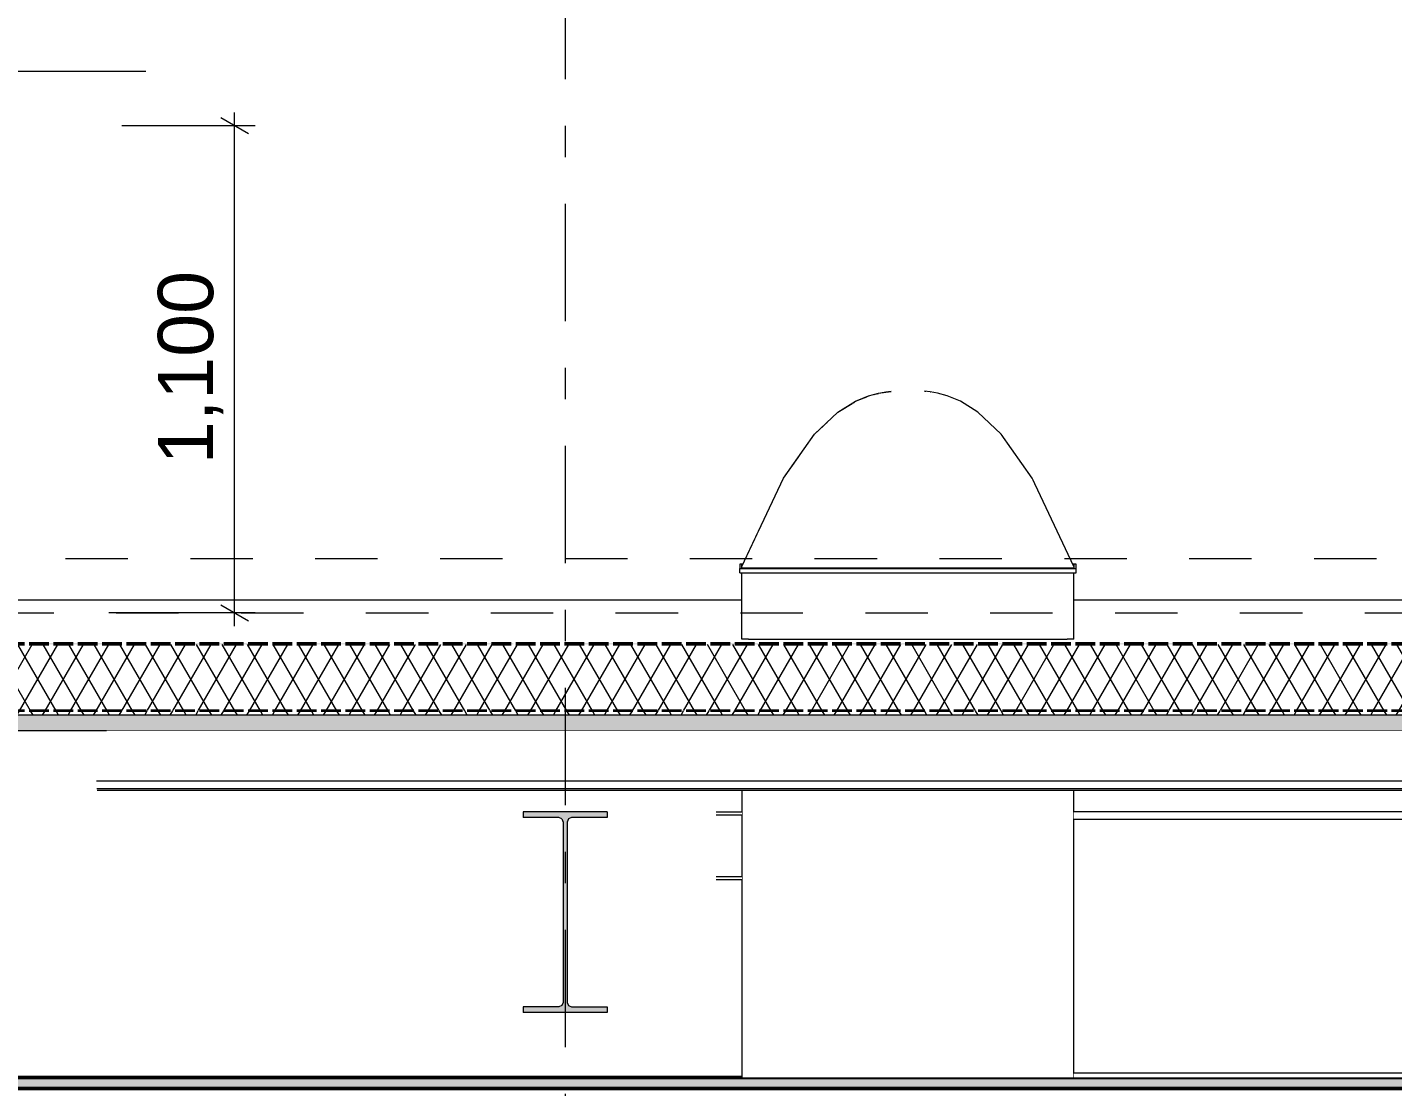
# Model space of a CAD drawing. Header units: millimetres. Extents: x -48147 to 1417267, y -496296 to 18123.
# Drawn here: x 1366775 to 1369861, y -476144 to -473750 of the extents above; entities that cross this region are included whole.
import ezdxf
from ezdxf.enums import TextEntityAlignment as Align

# ---------------------------------------------------------------- set-up
doc = ezdxf.new("R2010")
doc.units = ezdxf.units.MM
doc.header["$MEASUREMENT"] = 0
for name, pattern in [('Dashed', [2822.222233, 1411.111116, -1411.111116]), ('Double Dashed', [546.805537, 264.583325, -105.833328, 70.555556, -105.833328]), ('Hidden Line', [55, 45, -10]), ('Wipeout_Contour', [1000, 0, -1000])]:
    doc.linetypes.add(name, pattern=pattern)
for name, color, linetype, lineweight, true_color in [('0_Pen_No__105', 7, 'Continuous', 15, 0xa6a6a6), ('New_A-15-MG_Structural_Grid_Phase_2_Pen_No__222', 7, 'Continuous', 13, 0x65af33), ('New_A-20-M_Ceiling_Pen_No__107', 7, 'Continuous', 15, 0xa6a6a6), ('New_A-20-M_Ceiling_Pen_No__29', 7, 'Continuous', 50, 0x2a2a2a), ('New_A-20-M_Roof_Pen_No__149', 7, 'Continuous', 0, 0x2a2a2a), ('New_A-20-M_Roof_Pen_No__162', 7, 'Continuous', 0, 0xe47200), ('New_A-20-M_Roof_Pen_No__63', 7, 'Continuous', 20, 0x606060), ('New_A-20-M_Roof_Pen_No__81', 7, 'Continuous', 20, 0x6a6a6a)]:
    doc.layers.add(name, color=color, linetype=linetype, lineweight=lineweight, true_color=true_color)
for name, color, linetype in [('A-25-M_Wall_Int', 7, 'Continuous'), ('A-95-D_1_20', 7, 'Continuous'), ('New_A-15-MG_Structural_Grid_Phase_2', 7, 'Continuous'), ('New_A-20-M_Ceiling', 7, 'Continuous'), ('New_A-20-M_Roof', 7, 'Continuous'), ('New_A-25-M_Wall_Ext', 7, 'Continuous'), ('New_A-25-M_Wall_Int', 7, 'Continuous'), ('S-280-M_STRUCT_FRAME.IFC Import', 7, 'Continuous')]:
    doc.layers.add(name, color=color, linetype=linetype)
for name, color, linetype, lineweight in [('A-25-M_Wall_Int_Pen_No__2', 8, 'Continuous', 15), ('A-25-M_Wall_Int_Pen_No__87', 8, 'Continuous', 20), ('A-95-D_1_20_Pen_No__1', 7, 'Continuous', 13), ('New_A-20-M_Roof_Pen_No__195', 7, 'Continuous', 35), ('New_A-20-M_Roof_Pen_No__4', 7, 'Continuous', 20), ('New_A-20-M_Roof_Pen_No__85', 8, 'Continuous', 20), ('New_A-20-M_Roof_Pen_No__92', 8, 'Continuous', 13), ('New_A-25-M_Wall_Ext_Pen_No__87', 8, 'Continuous', 20), ('S-280-M_STRUCT_FRAME.IFC Import_Pen_No__1', 7, 'Continuous', 13), ('S-280-M_STRUCT_FRAME.IFC Import_Pen_No__160', 5, 'Continuous', 200), ('S-280-M_STRUCT_FRAME.IFC Import_Pen_No__90', 8, 'Continuous', 20)]:
    doc.layers.add(name, color=color, linetype=linetype, lineweight=lineweight)
doc.styles.add('GENERATED_STYLE_1', font='')
doc.styles.add('GENERATED_STYLE_2', font='')
doc.styles.get('GENERATED_STYLE_1').set_extended_font_data('Arial')
doc.styles.get('GENERATED_STYLE_2').set_extended_font_data('Swis721 BT')
doc.dimstyles.new('GENERATED_STYLE__4', dxfattribs={"dimtxt": 125, "dimasz": 47.5, "dimexe": 0.18, "dimexo": 50, "dimgap": 0.09, "dimtad": 1, "dimdec": 0, "dimzin": 0, "dimdsep": 46, "dimtxsty": 'GENERATED_STYLE_1', "dimblk": 'ARROWHEAD_2', "dimblk1": 'ARROWHEAD_2', "dimblk2": 'ARROWHEAD_2', "dimcen": 0.09, "dimclrd": 7, "dimclre": 7, "dimclrt": 7, "dimadec": 0, "dimazin": 0, "dimtfac": 1, "dimtdec": 4, "dimtmove": 0, "dimatfit": 3, "dimfxl": 1, "dimtolj": 1, "dimtzin": 0, "dimarcsym": 0})
pattern_1 = [(60, (1376122.47, -491272.82), (-43.30127, 25), []), (120, (1376122.47, -491272.82), (43.30127, 25), [])]

# ---------------------------------------------------------------- blocks, each defined once
blk = doc.blocks.new('Section Elem_42_2', base_point=(1376122.5, -491272.8))
at = {"color": 254, "linetype": 'Wipeout_Contour', "lineweight": 0, "ltscale": 5799959.396487364}
blk.add_wipeout([(1370474.6, -475473.3), (1369140.1, -475473.3), (1369140.1, -475522.8), (1370474.6, -475522.8)], dxfattribs=at).dxf.layer = 'New_A-25-M_Wall_Int'
blk = doc.blocks.new('Section Elem_125_2', base_point=(1376122.5, -491272.8))
at = {"color": 254, "linetype": 'Wipeout_Contour', "lineweight": 0, "ltscale": 34620248.27888065}
blk.add_wipeout([(1367042.4, -473849.8), (1360652.1, -473849.8), (1360652.1, -475522.8), (1361332.1, -475522.8), (1361332.1, -475473.3), (1361108.7, -475473.3), (1361108.7, -475396.3), (1360661.9, -475409.3), (1360659.8, -475409.3), (1360660.2, -475339.3), (1360664.5, -475339.1), (1360665.6, -475142.2), (1361332.1, -475122.9), (1361332.1, -475072.8), (1361381.4, -475072.8), (1361381.4, -475121.5), (1361763.2, -475110.5), (1361774.8, -475110.1), (1362939.6, -475076.4), (1362939.6, -475072.8), (1362998.5, -475072.8), (1362998.5, -475074.7), (1364084, -475043.3), (1367042.4, -475043.3)], dxfattribs=at).dxf.layer = 'New_A-25-M_Wall_Ext'
at = {"layer": 'New_A-25-M_Wall_Ext_Pen_No__87', "linetype": 'Continuous'}
blk.add_line((1367042.4, -473849.8), (1360652.1, -473849.8), dxfattribs=at)
blk = doc.blocks.new('Section Elem_258_2', base_point=(1376122.5, -491272.8))
at = {"layer": 'New_A-20-M_Ceiling_Pen_No__107', "linetype": 'Continuous'}
blk.add_hatch(color=256, dxfattribs=at).paths.add_polyline_path([(1366642, -476122.8), (1366642, -476147.8), (1370474.6, -476147.8), (1370474.6, -476122.8)])
at = {"layer": 'New_A-20-M_Ceiling_Pen_No__29', "linetype": 'Continuous'}
for p, q in [((1366642, -476122.8), (1366642, -476147.8)), ((1370474.6, -476122.8), (1366658.3, -476122.8)), ((1370474.6, -476147.8), (1366658.3, -476147.8))]:
    blk.add_line(p, q, dxfattribs=at)
blk = doc.blocks.new('*X302', base_point=(1376122.5, -491272.8))
at = {"layer": 'New_A-20-M_Roof_Pen_No__162', "linetype": 'Continuous'}
for points in [[(1366823.3, -475144.2), (1366973.3, -475144.2), (1366973.3, -475142.2), (1366823.3, -475142.2)], [(1367123.3, -475144.2), (1367273.3, -475144.2), (1367273.3, -475142.2), (1367123.3, -475142.2)], [(1367423.3, -475144.2), (1367573.3, -475144.2), (1367573.3, -475142.2), (1367423.3, -475142.2)], [(1367723.3, -475144.2), (1367873.3, -475144.2), (1367873.3, -475142.2), (1367723.3, -475142.2)], [(1368023.3, -475144.2), (1368173.3, -475144.2), (1368173.3, -475142.2), (1368023.3, -475142.2)], [(1368323.3, -475144.2), (1368473.3, -475144.2), (1368473.3, -475142.2), (1368323.3, -475142.2)], [(1368623.3, -475144.2), (1368773.3, -475144.2), (1368773.3, -475142.2), (1368623.3, -475142.2)], [(1368923.3, -475144.2), (1369073.3, -475144.2), (1369073.3, -475142.2), (1368923.3, -475142.2)], [(1369223.3, -475144.2), (1369373.3, -475144.2), (1369373.3, -475142.2), (1369223.3, -475142.2)], [(1369523.3, -475144.2), (1369673.3, -475144.2), (1369673.3, -475142.2), (1369523.3, -475142.2)], [(1369823.3, -475144.2), (1369973.3, -475144.2), (1369973.3, -475142.2), (1369823.3, -475142.2)]]:
    blk.add_hatch(color=256, dxfattribs=at).paths.add_polyline_path(points)
blk = doc.blocks.new('Section Elem_273_2', base_point=(1376122.5, -491272.8))
at = {"layer": 'New_A-20-M_Roof_Pen_No__4', "linetype": 'Continuous'}
blk.add_line((1370474.6, -475339.3), (1366658.3, -475339.3), dxfattribs=at)
at = {"layer": 'New_A-20-M_Roof_Pen_No__92', "linetype": 'Continuous'}
for p, q in [((1364084, -475043.3), (1368390.1, -475043.3)), ((1369140.1, -475043.3), (1373284.6, -475043.3))]:
    blk.add_line(p, q, dxfattribs=at)
at = {"color": 254, "linetype": 'Wipeout_Contour', "lineweight": 0, "ltscale": 5812149.366421535}
blk.add_wipeout([(1360665.6, -475142.2), (1360665.6, -475144.2), (1385633.6, -475144.2), (1385633.6, -475142.2)], dxfattribs=at).dxf.layer = 'New_A-20-M_Roof'
at = {"layer": 'New_A-20-M_Roof'}
blk.add_blockref('*X302', (1376122.5, -491272.8), dxfattribs=at)
at = {"color": 254, "linetype": 'Wipeout_Contour', "lineweight": 0, "ltscale": 5812248.020147721}
blk.add_wipeout([(1360665.6, -475144.2), (1360664.7, -475294.2), (1385633.6, -475294.2), (1385633.6, -475144.2)], dxfattribs=at).dxf.layer = 'New_A-20-M_Roof'
at = {"layer": 'New_A-20-M_Roof_Pen_No__85', "linetype": 'Continuous'}
h = blk.add_hatch(dxfattribs=at)
h.set_pattern_fill('Batt_Insulation_0002', color=256, style=0, pattern_type=2)
h.set_pattern_definition(pattern_1)
h.paths.add_polyline_path([(1360665.6, -475144.2), (1360664.7, -475294.2), (1385633.6, -475294.2), (1385633.6, -475144.2)])
at = {"layer": 'New_A-20-M_Roof_Pen_No__195', "linetype": 'Hidden Line'}
for p, q in [((1385633.6, -475142.2), (1360665.6, -475142.2)), ((1385633.6, -475144.2), (1360665.6, -475144.2))]:
    blk.add_line(p, q, dxfattribs=at)
at = {"color": 254, "linetype": 'Wipeout_Contour', "lineweight": 0, "ltscale": 5812351.867355902}
blk.add_wipeout([(1360664.7, -475294.2), (1360664.7, -475304.2), (1385633.6, -475304.2), (1385633.6, -475294.2)], dxfattribs=at).dxf.layer = 'New_A-20-M_Roof'
at = {"layer": 'New_A-20-M_Roof_Pen_No__81', "linetype": 'Continuous', "lineweight": 0, "true_color": 0x353535}
blk.add_hatch(color=250, dxfattribs=at).paths.add_polyline_path([(1360664.7, -475304.2), (1360664.5, -475339.3), (1385633.6, -475339.3), (1385633.6, -475304.2)])
at = {"layer": 'New_A-20-M_Roof_Pen_No__85', "linetype": 'Continuous'}
h = blk.add_hatch(dxfattribs=at)
h.set_pattern_fill('Batt_Insulation_0002', color=256, style=0, pattern_type=2)
h.set_pattern_definition(pattern_1)
h.paths.add_polyline_path([(1360664.7, -475294.2), (1360664.7, -475304.2), (1385633.6, -475304.2), (1385633.6, -475294.2)])
at = {"layer": 'New_A-20-M_Roof_Pen_No__149', "linetype": 'Continuous'}
blk.add_line((1385633.6, -475304.2), (1360664.7, -475304.2), dxfattribs=at)
at = {"layer": 'New_A-20-M_Roof_Pen_No__195', "linetype": 'Hidden Line'}
blk.add_line((1385633.6, -475294.2), (1360664.7, -475294.2), dxfattribs=at)
blk = doc.blocks.new('Section Elem_287_2', base_point=(1376122.5, -491272.8))
at = {"color": 254, "linetype": 'Wipeout_Contour', "lineweight": 0, "ltscale": 5795442.960956344}
blk.add_wipeout([(1369140.1, -474982.5), (1368390.1, -474982.5), (1368390.1, -475132.4), (1369140.1, -475132.4)], dxfattribs=at).dxf.layer = 'New_A-20-M_Roof'
at = {"color": 254, "linetype": 'Wipeout_Contour', "lineweight": 0, "ltscale": 5795341.367291033}
blk.add_wipeout([(1368385.1, -474982.5), (1369145.1, -474982.5), (1369145.1, -474977.5), (1368385.1, -474977.5)], dxfattribs=at).dxf.layer = 'New_A-20-M_Roof'
at = {"color": 254, "linetype": 'Wipeout_Contour', "lineweight": 0, "ltscale": 5795334.81112499}
blk.add_wipeout([(1368385.1, -474977.5), (1369145.1, -474977.5), (1369145.1, -474972.5), (1368385.1, -474972.5)], dxfattribs=at).dxf.layer = 'New_A-20-M_Roof'
at = {"color": 254, "linetype": 'Wipeout_Contour', "lineweight": 0, "ltscale": 4345430.654365242}
blk.add_wipeout([(1368390.1, -474968), (1368392.4, -474963), (1368390.1, -474963)], dxfattribs=at).dxf.layer = 'New_A-20-M_Roof'
at = {"color": 254, "linetype": 'Wipeout_Contour', "lineweight": 0, "ltscale": 4347550.933042175}
blk.add_wipeout([(1369137.7, -474963), (1369140.1, -474968), (1369140.1, -474963)], dxfattribs=at).dxf.layer = 'New_A-20-M_Roof'
at = {"color": 254, "linetype": 'Wipeout_Contour', "lineweight": 0, "ltscale": 17385968.94080925}
blk.add_wipeout([(1368385.1, -474962.9), (1368385.1, -474972.5), (1369145.1, -474972.5), (1369145.1, -474962.9), (1369137.7, -474962.9), (1369137.7, -474963), (1369140.1, -474963), (1369140.1, -474972.4), (1368390.1, -474972.4), (1368390.1, -474963), (1368392.4, -474963), (1368392.5, -474962.9)], dxfattribs=at).dxf.layer = 'New_A-20-M_Roof'
at = {"color": 254, "linetype": 'Wipeout_Contour', "lineweight": 0, "ltscale": 5794512.120214825}
blk.add_wipeout([(1368483.8, -474775.4), (1368392.4, -474972.4), (1368406.3, -474972.4), (1369046.3, -474775.4)], dxfattribs=at).dxf.layer = 'New_A-20-M_Roof'
at = {"color": 254, "linetype": 'Wipeout_Contour', "lineweight": 0, "ltscale": 4346712.716199931}
blk.add_wipeout([(1369046.3, -474775.4), (1368406.3, -474972.4), (1369137.8, -474972.4)], dxfattribs=at).dxf.layer = 'New_A-20-M_Roof'
at = {"color": 254, "linetype": 'Wipeout_Contour', "lineweight": 0, "ltscale": 4345479.36975575}
blk.add_wipeout([(1368390.1, -474968), (1368483.8, -474775.4), (1368483.8, -474768.4)], dxfattribs=at).dxf.layer = 'New_A-20-M_Roof'
at = {"color": 254, "linetype": 'Wipeout_Contour', "lineweight": 0, "ltscale": 5796435.713687577}
blk.add_wipeout([(1369046.3, -474768.4), (1369046.3, -474775.4), (1369137.8, -474972.4), (1369137.8, -474972.4)], dxfattribs=at).dxf.layer = 'New_A-20-M_Roof'
at = {"color": 254, "linetype": 'Wipeout_Contour', "lineweight": 0, "ltscale": 5793940.330488725}
blk.add_wipeout([(1368390.1, -474968), (1368390.1, -474972.4), (1368392.4, -474972.4), (1368483.8, -474775.4)], dxfattribs=at).dxf.layer = 'New_A-20-M_Roof'
at = {"color": 254, "linetype": 'Wipeout_Contour', "lineweight": 0, "ltscale": 5796588.955310207}
blk.add_wipeout([(1369140.1, -474968), (1369046.3, -474768.4), (1369137.8, -474972.4), (1369140.1, -474972.4)], dxfattribs=at).dxf.layer = 'New_A-20-M_Roof'
at = {"layer": 'New_A-20-M_Roof_Pen_No__63', "linetype": 'Continuous'}
for p, q in [((1368392.5, -474962.9), (1368385.1, -474962.9)), ((1368385.1, -474962.9), (1368385.1, -474972.5)), ((1368385.1, -474972.5), (1369145.1, -474972.5)), ((1368385.1, -474977.5), (1368385.1, -474972.5)), ((1368385.1, -474982.5), (1368385.1, -474977.5)), ((1368390.1, -474972.4), (1368390.1, -474963)), ((1368390.1, -474963), (1368392.4, -474963)), ((1369140.1, -474972.4), (1368390.1, -474972.4)), ((1369145.1, -474962.9), (1369137.7, -474962.9)), ((1369137.7, -474963), (1369140.1, -474963)), ((1369140.1, -474963), (1369140.1, -474972.4)), ((1369145.1, -474972.5), (1369145.1, -474962.9)), ((1369145.1, -474977.5), (1369145.1, -474972.5)), ((1369145.1, -474982.5), (1369145.1, -474977.5)), ((1368385.1, -474982.5), (1369145.1, -474982.5)), ((1368390.1, -475132.4), (1368390.1, -474982.5)), ((1369140.1, -475132.4), (1369140.1, -474982.5))]:
    blk.add_line(p, q, dxfattribs=at)
at = {"color": 254, "linetype": 'Wipeout_Contour', "lineweight": 0, "ltscale": 4345973.006085038}
blk.add_wipeout([(1368483.8, -474775.4), (1368976, -474674.2), (1368554.2, -474674.2)], dxfattribs=at).dxf.layer = 'New_A-20-M_Roof'
at = {"color": 254, "linetype": 'Wipeout_Contour', "lineweight": 0, "ltscale": 4346470.839328418}
blk.add_wipeout([(1368976, -474674.2), (1368483.8, -474775.4), (1369046.3, -474775.4)], dxfattribs=at).dxf.layer = 'New_A-20-M_Roof'
at = {"color": 254, "linetype": 'Wipeout_Contour', "lineweight": 0, "ltscale": 4345569.57220197}
blk.add_wipeout([(1368554.2, -474668.9), (1368483.8, -474768.4), (1368554.2, -474674.2)], dxfattribs=at).dxf.layer = 'New_A-20-M_Roof'
at = {"color": 254, "linetype": 'Wipeout_Contour', "lineweight": 0, "ltscale": 4346901.446091778}
blk.add_wipeout([(1368976, -474674.2), (1369046.3, -474775.4), (1368976, -474668.9)], dxfattribs=at).dxf.layer = 'New_A-20-M_Roof'
at = {"color": 254, "linetype": 'Wipeout_Contour', "lineweight": 0, "ltscale": 4346998.084696614}
blk.add_wipeout([(1369046.3, -474768.4), (1368976, -474668.9), (1369046.3, -474775.4)], dxfattribs=at).dxf.layer = 'New_A-20-M_Roof'
at = {"color": 254, "linetype": 'Wipeout_Contour', "lineweight": 0, "ltscale": 4345539.300918632}
blk.add_wipeout([(1368483.8, -474775.4), (1368554.2, -474674.2), (1368483.8, -474768.4)], dxfattribs=at).dxf.layer = 'New_A-20-M_Roof'
at = {"layer": 'New_A-20-M_Roof_Pen_No__63', "linetype": 'Continuous'}
for p, q in [((1368390.1, -474968), (1368483.8, -474768.4)), ((1369140.1, -474968), (1369046.3, -474768.4))]:
    blk.add_line(p, q, dxfattribs=at)
at = {"color": 254, "linetype": 'Wipeout_Contour', "lineweight": 0, "ltscale": 4345972.92201845}
blk.add_wipeout([(1368606.9, -474623.3), (1368554.2, -474674.2), (1368923.3, -474623.3)], dxfattribs=at).dxf.layer = 'New_A-20-M_Roof'
at = {"color": 254, "linetype": 'Wipeout_Contour', "lineweight": 0, "ltscale": 4346337.986104732}
blk.add_wipeout([(1368923.3, -474623.3), (1368554.2, -474674.2), (1368976, -474674.2)], dxfattribs=at).dxf.layer = 'New_A-20-M_Roof'
at = {"color": 254, "linetype": 'Wipeout_Contour', "lineweight": 0, "ltscale": 4345670.154482294}
blk.add_wipeout([(1368554.2, -474668.9), (1368606.9, -474623.3), (1368606.9, -474619.3)], dxfattribs=at).dxf.layer = 'New_A-20-M_Roof'
at = {"color": 254, "linetype": 'Wipeout_Contour', "lineweight": 0, "ltscale": 4346669.309946166}
blk.add_wipeout([(1368923.3, -474623.3), (1368976, -474674.2), (1368923.3, -474619.3)], dxfattribs=at).dxf.layer = 'New_A-20-M_Roof'
at = {"color": 254, "linetype": 'Wipeout_Contour', "lineweight": 0, "ltscale": 4345639.509820095}
blk.add_wipeout([(1368554.2, -474674.2), (1368606.9, -474623.3), (1368554.2, -474668.9)], dxfattribs=at).dxf.layer = 'New_A-20-M_Roof'
at = {"color": 254, "linetype": 'Wipeout_Contour', "lineweight": 0, "ltscale": 4346733.384679291}
blk.add_wipeout([(1368976, -474668.9), (1368923.3, -474619.3), (1368976, -474674.2)], dxfattribs=at).dxf.layer = 'New_A-20-M_Roof'
at = {"layer": 'New_A-20-M_Roof_Pen_No__63', "linetype": 'Continuous'}
for p, q in [((1368483.8, -474768.4), (1368554.2, -474668.9)), ((1369046.3, -474768.4), (1368976, -474668.9))]:
    blk.add_line(p, q, dxfattribs=at)
at = {"color": 254, "linetype": 'Wipeout_Contour', "lineweight": 0, "ltscale": 4345989.311605109}
blk.add_wipeout([(1368606.9, -474623.3), (1368883.7, -474597.7), (1368646.4, -474597.7)], dxfattribs=at).dxf.layer = 'New_A-20-M_Roof'
at = {"color": 254, "linetype": 'Wipeout_Contour', "lineweight": 0, "ltscale": 4346258.909116591}
blk.add_wipeout([(1368883.7, -474597.7), (1368606.9, -474623.3), (1368923.3, -474623.3)], dxfattribs=at).dxf.layer = 'New_A-20-M_Roof'
at = {"color": 254, "linetype": 'Wipeout_Contour', "lineweight": 0, "ltscale": 4345762.052421718}
blk.add_wipeout([(1368606.9, -474619.3), (1368646.4, -474597.7), (1368646.4, -474594.8)], dxfattribs=at).dxf.layer = 'New_A-20-M_Roof'
at = {"color": 254, "linetype": 'Wipeout_Contour', "lineweight": 0, "ltscale": 4346511.657425151}
blk.add_wipeout([(1368883.7, -474594.8), (1368883.7, -474597.7), (1368923.3, -474623.3)], dxfattribs=at).dxf.layer = 'New_A-20-M_Roof'
at = {"color": 254, "linetype": 'Wipeout_Contour', "lineweight": 0, "ltscale": 4345735.228736654}
blk.add_wipeout([(1368606.9, -474619.3), (1368606.9, -474623.3), (1368646.4, -474597.7)], dxfattribs=at).dxf.layer = 'New_A-20-M_Roof'
at = {"color": 254, "linetype": 'Wipeout_Contour', "lineweight": 0, "ltscale": 4346555.41023519}
blk.add_wipeout([(1368883.7, -474594.8), (1368923.3, -474623.3), (1368923.3, -474619.3)], dxfattribs=at).dxf.layer = 'New_A-20-M_Roof'
at = {"layer": 'New_A-20-M_Roof_Pen_No__63', "linetype": 'Continuous'}
for p, q in [((1368554.2, -474668.9), (1368606.9, -474619.3)), ((1368976, -474668.9), (1368923.3, -474619.3))]:
    blk.add_line(p, q, dxfattribs=at)
at = {"color": 254, "linetype": 'Wipeout_Contour', "lineweight": 0, "ltscale": 4346009.828027848}
blk.add_wipeout([(1368646.4, -474597.7), (1368854.1, -474584.8), (1368676.1, -474584.8)], dxfattribs=at).dxf.layer = 'New_A-20-M_Roof'
at = {"color": 254, "linetype": 'Wipeout_Contour', "lineweight": 0, "ltscale": 4346209.880361109}
blk.add_wipeout([(1368854.1, -474584.8), (1368646.4, -474597.7), (1368883.7, -474597.7)], dxfattribs=at).dxf.layer = 'New_A-20-M_Roof'
at = {"color": 254, "linetype": 'Wipeout_Contour', "lineweight": 0, "ltscale": 4345819.056064514}
blk.add_wipeout([(1368646.4, -474594.8), (1368650.7, -474593.3), (1368676.1, -474582.6)], dxfattribs=at).dxf.layer = 'New_A-20-M_Roof'
at = {"color": 254, "linetype": 'Wipeout_Contour', "lineweight": 0, "ltscale": 4346432.228272476}
blk.add_wipeout([(1368883.7, -474594.8), (1368854.1, -474582.6), (1368883.7, -474597.7)], dxfattribs=at).dxf.layer = 'New_A-20-M_Roof'
at = {"layer": 'New_A-20-M_Roof_Pen_No__63', "linetype": 'Continuous'}
blk.add_line((1368923.3, -474619.3), (1368883.7, -474594.8), dxfattribs=at)
at = {"color": 254, "linetype": 'Wipeout_Contour', "lineweight": 0, "ltscale": 4345842.79754541}
blk.add_wipeout([(1368676.1, -474582.6), (1368650.7, -474593.3), (1368676.1, -474584.8)], dxfattribs=at).dxf.layer = 'New_A-20-M_Roof'
at = {"color": 254, "linetype": 'Wipeout_Contour', "lineweight": 0, "ltscale": 4345817.287604715}
blk.add_wipeout([(1368646.4, -474594.8), (1368646.4, -474597.7), (1368676.1, -474584.8)], dxfattribs=at).dxf.layer = 'New_A-20-M_Roof'
at = {"layer": 'New_A-20-M_Roof_Pen_No__63', "linetype": 'Continuous'}
blk.add_line((1368606.9, -474619.3), (1368646.4, -474594.8), dxfattribs=at)
at = {"color": 254, "linetype": 'Wipeout_Contour', "lineweight": 0, "ltscale": 4346029.326901302}
blk.add_wipeout([(1368676.1, -474584.8), (1368831.8, -474578.3), (1368698.3, -474578.3)], dxfattribs=at).dxf.layer = 'New_A-20-M_Roof'
at = {"color": 254, "linetype": 'Wipeout_Contour', "lineweight": 0, "ltscale": 4346178.247692649}
blk.add_wipeout([(1368831.8, -474578.3), (1368676.1, -474584.8), (1368854.1, -474584.8)], dxfattribs=at).dxf.layer = 'New_A-20-M_Roof'
at = {"color": 254, "linetype": 'Wipeout_Contour', "lineweight": 0, "ltscale": 5794523.053987303}
blk.add_wipeout([(1368676.1, -474582.6), (1368698.3, -474578.3), (1368698.3, -474576.6), (1368676.3, -474582.5)], dxfattribs=at).dxf.layer = 'New_A-20-M_Roof'
at = {"color": 254, "linetype": 'Wipeout_Contour', "lineweight": 0, "ltscale": 4346323.255025919}
blk.add_wipeout([(1368831.8, -474578.3), (1368854.1, -474584.8), (1368831.8, -474576.6)], dxfattribs=at).dxf.layer = 'New_A-20-M_Roof'
at = {"layer": 'New_A-20-M_Roof_Pen_No__63', "linetype": 'Continuous'}
blk.add_line((1368646.4, -474594.8), (1368676.1, -474582.6), dxfattribs=at)
at = {"color": 254, "linetype": 'Wipeout_Contour', "lineweight": 0, "ltscale": 4346046.006683015}
blk.add_wipeout([(1368698.3, -474578.3), (1368815.1, -474574.9), (1368715, -474574.9)], dxfattribs=at).dxf.layer = 'New_A-20-M_Roof'
at = {"color": 254, "linetype": 'Wipeout_Contour', "lineweight": 0, "ltscale": 5795133.51545138}
blk.add_wipeout([(1368831.8, -474576.6), (1368854.1, -474584.8), (1368854.1, -474582.6), (1368853.9, -474582.5)], dxfattribs=at).dxf.layer = 'New_A-20-M_Roof'
at = {"layer": 'New_A-20-M_Roof_Pen_No__63', "linetype": 'Continuous'}
blk.add_line((1368883.7, -474594.8), (1368854.1, -474582.6), dxfattribs=at)
at = {"color": 254, "linetype": 'Wipeout_Contour', "lineweight": 0, "ltscale": 4346157.092502993}
blk.add_wipeout([(1368815.1, -474574.9), (1368698.3, -474578.3), (1368831.8, -474578.3)], dxfattribs=at).dxf.layer = 'New_A-20-M_Roof'
at = {"color": 254, "linetype": 'Wipeout_Contour', "lineweight": 0, "ltscale": 4345949.787176626}
blk.add_wipeout([(1368698.3, -474576.6), (1368715, -474574.9), (1368715, -474573.7)], dxfattribs=at).dxf.layer = 'New_A-20-M_Roof'
at = {"color": 254, "linetype": 'Wipeout_Contour', "lineweight": 0, "ltscale": 4346266.526205122}
blk.add_wipeout([(1368815.1, -474574.9), (1368831.8, -474578.3), (1368815.1, -474573.7)], dxfattribs=at).dxf.layer = 'New_A-20-M_Roof'
at = {"color": 254, "linetype": 'Wipeout_Contour', "lineweight": 0, "ltscale": 4345936.498377114}
blk.add_wipeout([(1368698.3, -474578.3), (1368715, -474574.9), (1368698.3, -474576.6)], dxfattribs=at).dxf.layer = 'New_A-20-M_Roof'
at = {"color": 254, "linetype": 'Wipeout_Contour', "lineweight": 0, "ltscale": 4346282.011835348}
blk.add_wipeout([(1368815.1, -474573.7), (1368831.8, -474578.3), (1368831.8, -474576.6)], dxfattribs=at).dxf.layer = 'New_A-20-M_Roof'
at = {"layer": 'New_A-20-M_Roof_Pen_No__63', "linetype": 'Continuous'}
for p, q in [((1368676.1, -474582.6), (1368698.3, -474576.6)), ((1368854.1, -474582.6), (1368831.8, -474576.6))]:
    blk.add_line(p, q, dxfattribs=at)
at = {"color": 254, "linetype": 'Wipeout_Contour', "lineweight": 0, "ltscale": 4346059.544291907}
blk.add_wipeout([(1368727.5, -474573.2), (1368715, -474574.9), (1368802.6, -474573.2)], dxfattribs=at).dxf.layer = 'New_A-20-M_Roof'
at = {"color": 254, "linetype": 'Wipeout_Contour', "lineweight": 0, "ltscale": 4346142.510737319}
blk.add_wipeout([(1368802.6, -474573.2), (1368715, -474574.9), (1368815.1, -474574.9)], dxfattribs=at).dxf.layer = 'New_A-20-M_Roof'
at = {"color": 254, "linetype": 'Wipeout_Contour', "lineweight": 0, "ltscale": 4345987.29061255}
blk.add_wipeout([(1368715, -474573.7), (1368727.5, -474573.2), (1368727.5, -474572.2)], dxfattribs=at).dxf.layer = 'New_A-20-M_Roof'
at = {"color": 254, "linetype": 'Wipeout_Contour', "lineweight": 0, "ltscale": 4346225.016442912}
blk.add_wipeout([(1368802.6, -474572.2), (1368802.6, -474573.2), (1368815.1, -474574.9)], dxfattribs=at).dxf.layer = 'New_A-20-M_Roof'
at = {"color": 254, "linetype": 'Wipeout_Contour', "lineweight": 0, "ltscale": 4345977.15607018}
blk.add_wipeout([(1368715, -474573.7), (1368715, -474574.9), (1368727.5, -474573.2)], dxfattribs=at).dxf.layer = 'New_A-20-M_Roof'
at = {"color": 254, "linetype": 'Wipeout_Contour', "lineweight": 0, "ltscale": 4346236.105888459}
blk.add_wipeout([(1368815.1, -474573.7), (1368802.6, -474572.2), (1368815.1, -474574.9)], dxfattribs=at).dxf.layer = 'New_A-20-M_Roof'
at = {"color": 254, "linetype": 'Wipeout_Contour', "lineweight": 0, "ltscale": 5794807.51476456}
blk.add_wipeout([(1368727.5, -474573.2), (1368802.6, -474573.2), (1368802.6, -474572.2), (1368727.5, -474572.2)], dxfattribs=at).dxf.layer = 'New_A-20-M_Roof'
at = {"layer": 'New_A-20-M_Roof_Pen_No__63', "linetype": 'Continuous'}
for p, q in [((1368698.3, -474576.6), (1368715, -474573.7)), ((1368715, -474573.7), (1368727.5, -474572.2)), ((1368815.1, -474573.7), (1368802.6, -474572.2)), ((1368831.8, -474576.6), (1368815.1, -474573.7))]:
    blk.add_line(p, q, dxfattribs=at)
blk = doc.blocks.new('Section Elem_383_2', base_point=(1376122.5, -491272.8))
at = {"color": 254, "linetype": 'Wipeout_Contour', "lineweight": 0, "ltscale": 5800390.595117183}
blk.add_wipeout([(1369140.1, -475540.1), (1369140.1, -476113.1), (1370474.6, -476113.1), (1370474.6, -475540.1)], dxfattribs=at).dxf.layer = 'New_A-25-M_Wall_Int'
blk = doc.blocks.new('Section Elem_445_2', base_point=(1376122.5, -491272.8))
at = {"layer": 'A-25-M_Wall_Int_Pen_No__87', "linetype": 'Continuous'}
blk.add_line((1369140.1, -475132.4), (1369125.1, -475132.4), dxfattribs=at)
at = {"color": 254, "linetype": 'Wipeout_Contour', "lineweight": 0, "ltscale": 5797803.655607508}
blk.add_wipeout([(1369125.1, -476122.8), (1369140.1, -476122.8), (1369140.1, -475473.3), (1369125.1, -475473.3)], dxfattribs=at).dxf.layer = 'A-25-M_Wall_Int'
at = {"layer": 'A-25-M_Wall_Int_Pen_No__87', "linetype": 'Continuous'}
blk.add_line((1369140.1, -476122.8), (1369140.1, -475473.3), dxfattribs=at)
blk = doc.blocks.new('Section Elem_446_2', base_point=(1376122.5, -491272.8))
at = {"layer": 'A-25-M_Wall_Int_Pen_No__87', "linetype": 'Continuous'}
blk.add_line((1368405.1, -475132.4), (1368390.1, -475132.4), dxfattribs=at)
at = {"color": 254, "linetype": 'Wipeout_Contour', "lineweight": 0, "ltscale": 5795026.649895985}
blk.add_wipeout([(1368390.1, -475473.3), (1368390.1, -476122.8), (1368405.1, -476122.8), (1368405.1, -475473.3)], dxfattribs=at).dxf.layer = 'A-25-M_Wall_Int'
at = {"layer": 'A-25-M_Wall_Int_Pen_No__87', "linetype": 'Continuous'}
blk.add_line((1368390.1, -475473.3), (1368390.1, -476122.8), dxfattribs=at)
blk = doc.blocks.new('Section Elem_447_2', base_point=(1376122.5, -491272.8))
at = {"layer": 'A-25-M_Wall_Int_Pen_No__87', "linetype": 'Continuous'}
blk.add_line((1368405.1, -475132.4), (1369125.1, -475132.4), dxfattribs=at)
at = {"color": 254, "linetype": 'Wipeout_Contour', "lineweight": 0, "ltscale": 5796415.152145239}
blk.add_wipeout([(1369125.1, -475473.3), (1368405.1, -475473.3), (1368405.1, -476122.8), (1369125.1, -476122.8)], dxfattribs=at).dxf.layer = 'A-25-M_Wall_Int'
blk = doc.blocks.new('Section Elem_552_2', base_point=(1376122.5, -491272.8))
at = {"color": 254, "linetype": 'Wipeout_Contour', "lineweight": 0, "ltscale": 5800003.205777049}
blk.add_wipeout([(1369140.1, -475522.8), (1369140.1, -475540.1), (1370474.6, -475540.1), (1370474.6, -475522.8)], dxfattribs=at).dxf.layer = 'S-280-M_STRUCT_FRAME.IFC Import'
at = {"color": 254, "linetype": 'Wipeout_Contour', "lineweight": 0, "ltscale": 5800773.00603159}
blk.add_wipeout([(1369140.1, -476113.1), (1369140.1, -476122.8), (1370474.6, -476122.8), (1370474.6, -476113.1)], dxfattribs=at).dxf.layer = 'S-280-M_STRUCT_FRAME.IFC Import'
at = {"layer": 'S-280-M_STRUCT_FRAME.IFC Import_Pen_No__90', "linetype": 'Continuous'}
for p, q in [((1370474.6, -475522.8), (1369140.1, -475522.8)), ((1370474.6, -475540.1), (1369140.1, -475540.1)), ((1370474.6, -476113.1), (1369140.1, -476113.1))]:
    blk.add_line(p, q, dxfattribs=at)
blk = doc.blocks.new('Section Elem_565_2', base_point=(1376122.5, -491272.8))
at = {"layer": 'S-280-M_STRUCT_FRAME.IFC Import_Pen_No__160', "linetype": 'Continuous', "lineweight": 0, "true_color": 0x00007f}
blk.add_hatch(color=176, dxfattribs=at).paths.add_polyline_path([(1367895.4, -475976.2), (1368085.3, -475976.2), (1368085.3, -475963.5), (1368004.8, -475963.5), (1367997.6, -475960.5), (1367994.6, -475953.3), (1367994.6, -475545.7), (1367997.6, -475538.5), (1368004.8, -475535.5), (1368085.3, -475535.5), (1368085.3, -475522.8), (1367895.4, -475522.8), (1367895.4, -475535.5), (1367975.9, -475535.5), (1367983.1, -475538.5), (1367986.1, -475545.7), (1367986.1, -475953.3), (1367983.1, -475960.5), (1367975.9, -475963.5), (1367895.4, -475963.5)])
at = {"layer": 'S-280-M_STRUCT_FRAME.IFC Import_Pen_No__1', "linetype": 'Continuous'}
for p, q in [((1367895.4, -475522.8), (1367895.4, -475535.5)), ((1368085.3, -475522.8), (1367895.4, -475522.8)), ((1368085.3, -475522.8), (1368085.3, -475535.5)), ((1367895.4, -475963.5), (1367895.4, -475976.2)), ((1368085.3, -475963.5), (1368085.3, -475976.2)), ((1368085.3, -475976.2), (1367895.4, -475976.2))]:
    blk.add_line(p, q, dxfattribs=at)
at = {"layer": 'S-280-M_STRUCT_FRAME.IFC Import_Pen_No__1', "linetype": 'Continuous', "flags": 128}
for points in [[(1367983.1, -475538.5), (1367975.9, -475535.5), (1367895.4, -475535.5)], [(1367983.1, -475538.5), (1367986.1, -475545.7), (1367986.1, -475953.3), (1367983.1, -475960.5)], [(1367997.6, -475538.5), (1367994.6, -475545.7), (1367994.6, -475953.3), (1367997.6, -475960.5)], [(1368085.3, -475535.5), (1368004.8, -475535.5), (1367997.6, -475538.5)], [(1367983.1, -475960.5), (1367975.9, -475963.5), (1367895.4, -475963.5)], [(1367997.6, -475960.5), (1368004.8, -475963.5), (1368085.3, -475963.5)]]:
    blk.add_lwpolyline(points, dxfattribs=at)
blk = doc.blocks.new('Section Elem_611_2', base_point=(1376122.5, -491272.8))
at = {"color": 254, "linetype": 'Wipeout_Contour', "lineweight": 0, "ltscale": 5794530.324403272}
blk.add_wipeout([(1368331.4, -475522.8), (1368331.4, -475529.6), (1368390.1, -475529.6), (1368390.1, -475522.8)], dxfattribs=at).dxf.layer = 'S-280-M_STRUCT_FRAME.IFC Import'
at = {"color": 254, "linetype": 'Wipeout_Contour', "lineweight": 0, "ltscale": 5794721.528370293}
blk.add_wipeout([(1368331.4, -475668.4), (1368331.4, -475675.2), (1368390.1, -475675.2), (1368390.1, -475668.4)], dxfattribs=at).dxf.layer = 'S-280-M_STRUCT_FRAME.IFC Import'
at = {"layer": 'S-280-M_STRUCT_FRAME.IFC Import_Pen_No__90', "linetype": 'Continuous'}
for p, q in [((1368331.4, -475522.8), (1368390.1, -475522.8)), ((1368331.4, -475529.6), (1368390.1, -475529.6)), ((1368331.4, -475668.4), (1368390.1, -475668.4)), ((1368331.4, -475675.2), (1368390.1, -475675.2))]:
    blk.add_line(p, q, dxfattribs=at)
blk = doc.blocks.new('Section Elem_631_2', base_point=(1376122.5, -491272.8))
at = {"color": 254, "linetype": 'Wipeout_Contour', "lineweight": 0, "ltscale": 5795696.003245784}
blk.add_wipeout([(1370474.6, -475339.3), (1366954, -475339.3), (1366954.7, -475452.3), (1370474.6, -475452.3)], dxfattribs=at).dxf.layer = 'S-280-M_STRUCT_FRAME.IFC Import'
at = {"color": 254, "linetype": 'Wipeout_Contour', "lineweight": 0, "ltscale": 5795755.786005708}
blk.add_wipeout([(1370474.6, -475472.4), (1366932, -475472.4), (1366933, -475473.3), (1370474.6, -475473.3)], dxfattribs=at).dxf.layer = 'S-280-M_STRUCT_FRAME.IFC Import'
at = {"color": 254, "linetype": 'Wipeout_Contour', "lineweight": 0, "ltscale": 5795727.609366867}
blk.add_wipeout([(1366931.4, -475452.4), (1370474.6, -475452.4), (1370474.6, -475452.3), (1366932.1, -475452.3)], dxfattribs=at).dxf.layer = 'S-280-M_STRUCT_FRAME.IFC Import'
at = {"color": 254, "linetype": 'Wipeout_Contour', "lineweight": 0, "ltscale": 5795752.381684746}
blk.add_wipeout([(1370474.6, -475470.2), (1366931.5, -475470.2), (1366932, -475472.4), (1370474.6, -475472.4)], dxfattribs=at).dxf.layer = 'S-280-M_STRUCT_FRAME.IFC Import'
at = {"color": 254, "linetype": 'Wipeout_Contour', "lineweight": 0, "ltscale": 5795738.735325415}
blk.add_wipeout([(1366931.4, -475452.4), (1366931.5, -475470.2), (1370474.6, -475470.2), (1370474.6, -475452.4)], dxfattribs=at).dxf.layer = 'S-280-M_STRUCT_FRAME.IFC Import'
at = {"layer": 'S-280-M_STRUCT_FRAME.IFC Import_Pen_No__90', "linetype": 'Continuous'}
for p, q in [((1366931.4, -475452.4), (1370474.6, -475452.4)), ((1366931.5, -475470.2), (1370474.6, -475470.2)), ((1366932.1, -475452.3), (1370474.6, -475452.3)), ((1366932.9, -475473.3), (1370474.6, -475473.3))]:
    blk.add_line(p, q, dxfattribs=at)
blk = doc.blocks.new('Standard grid marker[1]_2', base_point=(1367990.1, -469868.2))
at = {"layer": 'New_A-15-MG_Structural_Grid_Phase_2_Pen_No__222', "linetype": 'Double Dashed'}
blk.add_line((1367990.1, -470868.2), (1367990.1, -494272.8), dxfattribs=at)
at = {"layer": 'New_A-15-MG_Structural_Grid_Phase_2_Pen_No__222', "style": 'GENERATED_STYLE_2'}
for tag, p in [('AC_MarkerText_1_0', (1367990.1, -469597.6)), ('AC_MarkerText_1_1', (1367990.1, -495502.2))]:
    blk.add_attdef(tag, text='', height=175, rotation=360, dxfattribs=at).set_placement(p, align=Align.MIDDLE_CENTER)
blk = doc.blocks.new('*D839', base_point=(1376122.5, -491272.8))
at = {"layer": 'A-95-D_1_20_Pen_No__1', "linetype": 'Continuous'}
for p, q in [((1367274.3, -473990.9), (1367211.8, -473954.8)), ((1367243, -473972.8), (1367243, -473942.3)), ((1367289.9, -473972.8), (1366988.2, -473972.8)), ((1367243, -475072.8), (1367243, -473972.8)), ((1367211.8, -475054.8), (1367274.3, -475090.9)), ((1367289.9, -475072.8), (1366958.6, -475072.8)), ((1367243, -475103.4), (1367243, -475072.8))]:
    blk.add_line(p, q, dxfattribs=at)
at = {"layer": 'A-95-D_1_20_Pen_No__1', "insert": (1367218, -474737.3), "char_height": 125, "attachment_point": 7, "rotation": 90, "style": 'GENERATED_STYLE_1'}
blk.add_mtext('\\A1;{\\fArial|b0|i0|c0|p34;1,100}', dxfattribs=at)
blk = doc.blocks.new('ARROWHEAD_2')
at = {"color": 0, "linetype": 'Continuous', "lineweight": 0}
for p, q in [((-0.378, -0.655), (0.378, 0.655)), ((0, 0), (-1, 0))]:
    blk.add_line(p, q, dxfattribs=at)
blk = doc.blocks.new('S-25 Building Section_STORY_MARKER', base_point=(1376122.5, -491272.8))
at = {"layer": '0_Pen_No__105', "linetype": 'Dashed', "ltscale": 0.1}
blk.add_line((1357662.3, -475072.8), (1413604.9, -475072.8), dxfattribs=at)

msp = doc.modelspace()

# ---------------------------------------------------------------- block references
at = {"layer": 'New_A-25-M_Wall_Int'}
msp.add_blockref('Section Elem_42_2', (1376122.5, -491272.8), dxfattribs=at)

# ---------------------------------------------------------------- next in the draw order: block references
at = {"layer": 'New_A-25-M_Wall_Ext'}
msp.add_blockref('Section Elem_125_2', (1376122.5, -491272.8), dxfattribs=at)
at = {"layer": 'S-280-M_STRUCT_FRAME.IFC Import'}
msp.add_blockref('Section Elem_565_2', (1376122.5, -491272.8), dxfattribs=at)

# ---------------------------------------------------------------- next in the draw order: block references
at = {"layer": 'New_A-20-M_Ceiling'}
msp.add_blockref('Section Elem_258_2', (1376122.5, -491272.8), dxfattribs=at)
at = {"layer": 'New_A-20-M_Roof'}
msp.add_blockref('Section Elem_273_2', (1376122.5, -491272.8), dxfattribs=at)

# ---------------------------------------------------------------- next in the draw order: block references
msp.add_blockref('Section Elem_287_2', (1376122.5, -491272.8), dxfattribs=at)
at = {"layer": 'New_A-25-M_Wall_Int'}
msp.add_blockref('Section Elem_383_2', (1376122.5, -491272.8), dxfattribs=at)

# ---------------------------------------------------------------- next in the draw order: dimensions: what is measured, and where the dimension line sits
at = {"layer": 'A-95-D_1_20', "linetype": 'Continuous'}
dim = msp.add_linear_dim(base=(1367243, -473972.8), p1=(1366908.6, -475072.8), p2=(1366938.2, -473972.8), angle=90, dimstyle='GENERATED_STYLE__4', dxfattribs=at)
dim.commit()
dim.dimension.update_dxf_attribs({"geometry": '*D839', "text_midpoint": (1367155.5, -474500.2), "dimtype": 160, "text_rotation": 90})

# ---------------------------------------------------------------- next in the draw order: linework, layer by layer
at = {"layer": 'A-25-M_Wall_Int_Pen_No__2', "linetype": 'Dashed', "ltscale": 0.1}
msp.add_line((1360652.1, -474950), (1408945.9, -474950), dxfattribs=at)

# ---------------------------------------------------------------- next in the draw order: block references
at = {"layer": 'A-25-M_Wall_Int'}
for name in ['Section Elem_446_2', 'Section Elem_445_2']:
    msp.add_blockref(name, (1376122.5, -491272.8), dxfattribs=at)

# ---------------------------------------------------------------- next in the draw order: block references
msp.add_blockref('Section Elem_447_2', (1376122.5, -491272.8), dxfattribs=at)

# ---------------------------------------------------------------- next in the draw order: block references
at = {"layer": 'S-280-M_STRUCT_FRAME.IFC Import'}
for name in ['Section Elem_631_2', 'Section Elem_611_2', 'Section Elem_552_2']:
    msp.add_blockref(name, (1376122.5, -491272.8), dxfattribs=at)

# ---------------------------------------------------------------- next in the draw order: block references
at = {"layer": 'New_A-15-MG_Structural_Grid_Phase_2', "color": 8, "linetype": 'Continuous', "lineweight": 15}
msp.add_blockref('Standard grid marker[1]_2', (1367990.1, -469868.2), dxfattribs=at)

# ---------------------------------------------------------------- next in the draw order: block references
at = {"linetype": 'Continuous', "lineweight": 0}
msp.add_blockref('S-25 Building Section_STORY_MARKER', (1376122.5, -491272.8), dxfattribs=at)

doc.saveas('drawing.dxf')
